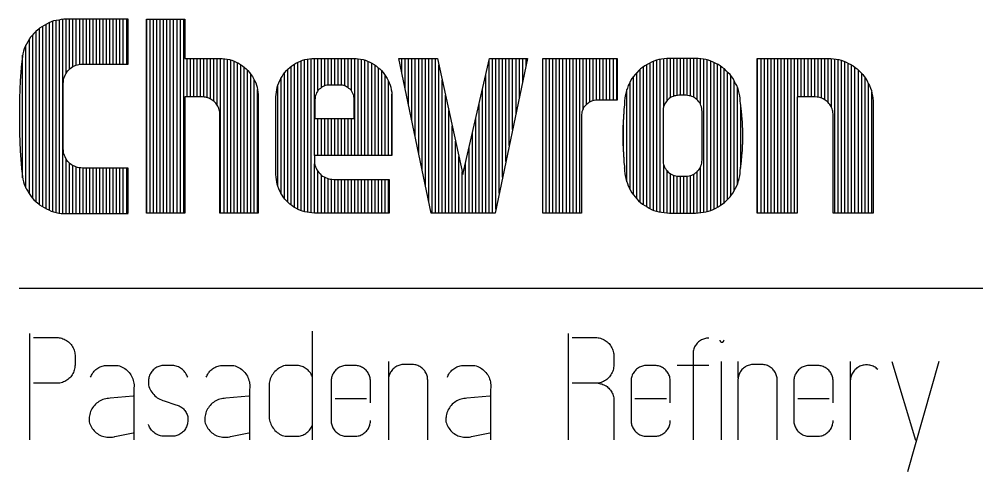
# Model space of a CAD drawing. Extents: x 0 to 17.2, y 0.1 to 11.3.
# Drawn here: x 10.99 to 11.882, y 0.817 to 1.235 of the extents above; entities that cross this region are included whole.
import ezdxf

# ---------------------------------------------------------------- set-up
doc = ezdxf.new("R2010")
doc.units = 0
for name, color, linetype in [('BORDER', 3, 'CONTINUOUS'), ('BORDERTEXT', 7, 'CONTINUOUS'), ('LOGO', 8, 'CONTINUOUS')]:
    doc.layers.add(name, color=color, linetype=linetype)

msp = doc.modelspace()

# ---------------------------------------------------------------- linework, layer by layer
at = {"layer": 'BORDER'}
msp.add_lwpolyline([(11.88199, 0.98609), (10.9896, 0.98609)], dxfattribs=at)
at = {"layer": 'BORDERTEXT', "color": 7}
for points in [[(11.09041, 1.05605), (11.09041, 1.09753), (11.04815, 1.09753), (11.04659, 1.09775), (11.04491, 1.09786), (11.04346, 1.09809), (11.04212, 1.09865), (11.04066, 1.09932), (11.03921, 1.09988), (11.03798, 1.10077), (11.03675, 1.10166), (11.03541, 1.10267), (11.03451, 1.10379), (11.03351, 1.10502), (11.03272, 1.10647), (11.03205, 1.10793), (11.03138, 1.10938), (11.03082, 1.11072), (11.0306, 1.11217), (11.03049, 1.11385), (11.03027, 1.11542), (11.03027, 1.17601), (11.03049, 1.17746), (11.0306, 1.17914), (11.03082, 1.18071), (11.03138, 1.18216), (11.03205, 1.18361), (11.03272, 1.18495), (11.03351, 1.1863), (11.03451, 1.18752), (11.03541, 1.18853), (11.03675, 1.18965), (11.03798, 1.19054), (11.03921, 1.19144), (11.04066, 1.19211), (11.04212, 1.19289), (11.04346, 1.19323), (11.04491, 1.19356), (11.04659, 1.19379), (11.04815, 1.19379), (11.09041, 1.19379), (11.09041, 1.23526), (11.03328, 1.23526), (11.03094, 1.23526), (11.02848, 1.23493), (11.02613, 1.23459), (11.02378, 1.23414), (11.02132, 1.2337), (11.0192, 1.2328), (11.01707, 1.23191), (11.01473, 1.23079), (11.0126, 1.22967), (11.01036, 1.22844), (11.00846, 1.22699), (11.00668, 1.22565), (11.00489, 1.22397), (11.0031, 1.22218), (11.00142, 1.22039), (11.00008, 1.2186), (10.99863, 1.2167), (10.9974, 1.21447), (10.99628, 1.21234), (10.99516, 1.21022), (10.99427, 1.20787), (10.9936, 1.20575), (10.99292, 1.20329), (10.99248, 1.20094), (10.99214, 1.19859), (10.99203, 1.19613), (10.99181, 1.19379)], [(11.19271, 1.19468), (11.1945, 1.19345), (11.19628, 1.19211), (11.19807, 1.19077), (11.19986, 1.18931), (11.20132, 1.18786), (11.20288, 1.18607), (11.20411, 1.18428), (11.20556, 1.18249), (11.20668, 1.18048), (11.20758, 1.17858), (11.20858, 1.17646), (11.20936, 1.17444), (11.20981, 1.17232), (11.21037, 1.16997), (11.21071, 1.16785), (11.21093, 1.16572), (11.21093, 1.16338), (11.21093, 1.05605), (11.17549, 1.05605), (11.17549, 1.14711), (11.17545, 1.14824), (11.17533, 1.14937), (11.17513, 1.15049), (11.17486, 1.15159), (11.17451, 1.15267), (11.17408, 1.15373), (11.17359, 1.15475), (11.17302, 1.15573), (11.17238, 1.15667), (11.17168, 1.15757), (11.17092, 1.15841), (11.17011, 1.1592), (11.16924, 1.15993), (11.16832, 1.1606), (11.16736, 1.1612), (11.16635, 1.16173), (11.16532, 1.16219), (11.16425, 1.16258), (11.16316, 1.16289), (11.16205, 1.16313), (11.16092, 1.16329), (11.15922, 1.16338), (11.14296, 1.16338), (11.14296, 1.05605), (11.10741, 1.05605), (11.10741, 1.23526), (11.14296, 1.23526), (11.14296, 1.19893), (11.17549, 1.19893), (11.17761, 1.19893), (11.17996, 1.19859), (11.18209, 1.19826), (11.18432, 1.19792), (11.18645, 1.19736), (11.18857, 1.19647), (11.19058, 1.19557), (11.19271, 1.19468)], [(11.33219, 1.05605), (11.26303, 1.05605), (11.26068, 1.05616), (11.25856, 1.05639), (11.25632, 1.05672), (11.2542, 1.05728), (11.25185, 1.05784), (11.24995, 1.05851), (11.24782, 1.05941), (11.24581, 1.06052), (11.2438, 1.06153), (11.24201, 1.06298), (11.24022, 1.06421), (11.23866, 1.06567), (11.23709, 1.06734), (11.23564, 1.06891), (11.23418, 1.07092), (11.23295, 1.07271), (11.23184, 1.0745), (11.23083, 1.0764), (11.22994, 1.07852), (11.22915, 1.08076), (11.22848, 1.08288), (11.22815, 1.08501), (11.2277, 1.08713), (11.22759, 1.08926), (11.22736, 1.0916), (11.22736, 1.16338), (11.22759, 1.16572), (11.2277, 1.16785), (11.22815, 1.16997), (11.22848, 1.17232), (11.22915, 1.17444), (11.22994, 1.17646), (11.23083, 1.17858), (11.23184, 1.18048), (11.23295, 1.18249), (11.23418, 1.18428), (11.23564, 1.18607), (11.23709, 1.18786), (11.23866, 1.18931), (11.24022, 1.19077), (11.24201, 1.19211), (11.2438, 1.19345), (11.24581, 1.19468), (11.24782, 1.19557), (11.24995, 1.19647), (11.25185, 1.19736), (11.2542, 1.19792), (11.25632, 1.19826), (11.25856, 1.19859), (11.26068, 1.19893), (11.26303, 1.19893), (11.29914, 1.19893), (11.30149, 1.19893), (11.30361, 1.19859), (11.30573, 1.19826), (11.30808, 1.19792), (11.31021, 1.19736), (11.31222, 1.19647), (11.31434, 1.19557), (11.31624, 1.19468), (11.31826, 1.19345), (11.32004, 1.19211), (11.32183, 1.19077), (11.32362, 1.18931), (11.32507, 1.18786), (11.32664, 1.18607), (11.32787, 1.18428), (11.32921, 1.18249), (11.33044, 1.18048), (11.33134, 1.17858), (11.33223, 1.17646), (11.33312, 1.17444), (11.33368, 1.17232), (11.33402, 1.16997), (11.33458, 1.16785), (11.33469, 1.16572), (11.33469, 1.16338), (11.33469, 1.10938), (11.26303, 1.10938), (11.26303, 1.10949), (11.26303, 1.10334), (11.26314, 1.10178), (11.26347, 1.10032), (11.26403, 1.09887), (11.26459, 1.09742), (11.26526, 1.09607), (11.26616, 1.09473), (11.26705, 1.0935), (11.26817, 1.09227), (11.26929, 1.09116), (11.27052, 1.09026), (11.27197, 1.08937), (11.27331, 1.08892), (11.27477, 1.08814), (11.27622, 1.08758), (11.27767, 1.08747), (11.27924, 1.08724), (11.28091, 1.08713), (11.33219, 1.08713), (11.33219, 1.05605)], [(11.43028, 1.05605), (11.37102, 1.05605), (11.34129, 1.19893), (11.37695, 1.19893), (11.40054, 1.0916), (11.42502, 1.19893), (11.46046, 1.19893), (11.43028, 1.05605)], [(11.47455, 1.05605), (11.47455, 1.19893), (11.54342, 1.19893), (11.54342, 1.16047), (11.52508, 1.16047), (11.52363, 1.16036), (11.52217, 1.16013), (11.52094, 1.15991), (11.51971, 1.15946), (11.51837, 1.1589), (11.51714, 1.15835), (11.51614, 1.15745), (11.51502, 1.15656), (11.51412, 1.15566), (11.51323, 1.15454), (11.51234, 1.15354), (11.51178, 1.15231), (11.51122, 1.15097), (11.51077, 1.14974), (11.51055, 1.14851), (11.51032, 1.14705), (11.51021, 1.1456), (11.51021, 1.05605), (11.47455, 1.05605)], [(11.55582, 1.17825), (11.55471, 1.17601), (11.5537, 1.17389), (11.55281, 1.17154), (11.55191, 1.16941), (11.55135, 1.16695), (11.55079, 1.16461), (11.55046, 1.16226), (11.55023, 1.1598), (11.55023, 1.15745), (11.55012, 1.15712), (11.55012, 1.15656), (11.55012, 1.156), (11.55012, 1.15544), (11.55012, 1.1551), (11.5499, 1.15454), (11.5499, 1.1541), (11.5499, 1.15354), (11.5499, 1.1532), (11.54968, 1.15242), (11.54968, 1.15208), (11.54968, 1.15153), (11.54968, 1.15097), (11.54968, 1.15052), (11.54956, 1.15007), (11.54956, 1.14963), (11.54956, 1.14907), (11.54956, 1.14851), (11.54956, 1.14795), (11.54956, 1.14761), (11.54934, 1.14705), (11.54934, 1.1465), (11.54934, 1.14605), (11.54923, 1.14549), (11.54923, 1.14515), (11.54923, 1.14459), (11.54923, 1.14404), (11.54923, 1.14348), (11.54923, 1.14292), (11.54923, 1.14258), (11.549, 1.14202), (11.549, 1.14158), (11.549, 1.14102), (11.549, 1.14068), (11.549, 1.1399), (11.549, 1.13956), (11.549, 1.13901), (11.549, 1.13845), (11.549, 1.138), (11.549, 1.13755), (11.54878, 1.1371), (11.54878, 1.13655), (11.54878, 1.13599), (11.54878, 1.13565), (11.54878, 1.13509), (11.54878, 1.13453), (11.54878, 1.13397), (11.54878, 1.13353), (11.54878, 1.13308), (11.54878, 1.13263), (11.54878, 1.13207), (11.54878, 1.13151), (11.54878, 1.13096), (11.54878, 1.1304), (11.54878, 1.13006), (11.54878, 1.1295), (11.54878, 1.12906), (11.54878, 1.1285), (11.54878, 1.12816), (11.54878, 1.12738), (11.54878, 1.12704), (11.54878, 1.12648), (11.54878, 1.12615), (11.54878, 1.12548), (11.54878, 1.12503), (11.54878, 1.12458), (11.54878, 1.12402), (11.54878, 1.12346), (11.54878, 1.12313), (11.54878, 1.12257), (11.54878, 1.12201), (11.54878, 1.12145), (11.54878, 1.12101), (11.54878, 1.12056), (11.54878, 1.12011), (11.54878, 1.11955), (11.54878, 1.11899), (11.54878, 1.11843), (11.549, 1.11788), (11.549, 1.11754), (11.549, 1.11698), (11.549, 1.11653), (11.549, 1.11597), (11.549, 1.11564), (11.549, 1.11486), (11.549, 1.11452), (11.549, 1.11396), (11.549, 1.11363), (11.549, 1.11296), (11.54923, 1.11251), (11.54923, 1.11206), (11.54923, 1.1115), (11.54923, 1.11094), (11.54923, 1.11061), (11.54923, 1.11005), (11.54923, 1.10949), (11.54934, 1.10893), (11.54934, 1.10848), (11.54934, 1.10804), (11.54956, 1.10759), (11.54956, 1.10703), (11.54956, 1.10647), (11.54956, 1.10614), (11.54956, 1.10535), (11.54956, 1.10502), (11.54968, 1.10446), (11.54968, 1.10412), (11.54968, 1.10345), (11.54968, 1.10312), (11.54968, 1.10256), (11.5499, 1.102), (11.5499, 1.10144), (11.5499, 1.10111), (11.5499, 1.10055), (11.55012, 1.09999), (11.55012, 1.09954), (11.55012, 1.09898), (11.55012, 1.09865), (11.55012, 1.09809), (11.55023, 1.09753), (11.55023, 1.09775), (11.55023, 1.09518), (11.55046, 1.09272), (11.55079, 1.09037), (11.55135, 1.08803), (11.55191, 1.08568), (11.55281, 1.08344), (11.5537, 1.08121), (11.55471, 1.07897), (11.55582, 1.07673), (11.55705, 1.07483), (11.55851, 1.07282), (11.55996, 1.07092), (11.56153, 1.06913), (11.56309, 1.06734), (11.56488, 1.06567), (11.56689, 1.06421), (11.5689, 1.06298), (11.57103, 1.06175), (11.57315, 1.06052), (11.57528, 1.05941), (11.5774, 1.05851), (11.57975, 1.05784), (11.5821, 1.05728), (11.58456, 1.05672), (11.5869, 1.05639), (11.58948, 1.05616), (11.59171, 1.05605), (11.60423, 1.05605), (11.61608, 1.05605), (11.61843, 1.05616), (11.62089, 1.05639), (11.62324, 1.05672), (11.62559, 1.05728), (11.62793, 1.05784), (11.63017, 1.05851), (11.63241, 1.05941), (11.63464, 1.06052), (11.63688, 1.06175), (11.63878, 1.06298), (11.64079, 1.06421), (11.64269, 1.06567), (11.64448, 1.06734), (11.64627, 1.06913), (11.64795, 1.07092), (11.6494, 1.07282), (11.65074, 1.07483), (11.65186, 1.07673), (11.65309, 1.07897), (11.65421, 1.08121), (11.6551, 1.08344), (11.65577, 1.08568), (11.65633, 1.08803), (11.65689, 1.09037), (11.65722, 1.09272), (11.65745, 1.09518), (11.65756, 1.09775), (11.65756, 1.09753), (11.65756, 1.0982), (11.65778, 1.09898), (11.6579, 1.09988), (11.6579, 1.10043), (11.65812, 1.10133), (11.65812, 1.102), (11.65834, 1.10267), (11.65845, 1.10345), (11.65845, 1.10435), (11.65868, 1.10502), (11.65868, 1.1058), (11.65868, 1.10647), (11.65879, 1.10714), (11.65879, 1.10793), (11.65901, 1.10882), (11.65901, 1.10949), (11.65901, 1.11027), (11.65924, 1.11094), (11.65924, 1.11161), (11.65924, 1.11251), (11.65935, 1.11329), (11.65935, 1.11396), (11.65935, 1.11475), (11.65935, 1.11564), (11.65957, 1.11609), (11.65957, 1.11698), (11.65957, 1.11776), (11.65957, 1.11843), (11.65957, 1.11922), (11.65968, 1.12011), (11.65968, 1.12078), (11.65968, 1.12145), (11.65968, 1.12224), (11.65968, 1.12313), (11.65968, 1.1238), (11.65968, 1.12458), (11.65968, 1.12525), (11.65968, 1.12615), (11.65968, 1.12682), (11.65968, 1.12738), (11.65968, 1.12827), (11.65968, 1.12906), (11.65968, 1.12973), (11.65968, 1.1304), (11.65968, 1.13129), (11.65968, 1.13207), (11.65968, 1.13274), (11.65968, 1.13353), (11.65968, 1.13442), (11.65957, 1.13509), (11.65957, 1.13576), (11.65957, 1.13655), (11.65957, 1.13744), (11.65957, 1.13811), (11.65957, 1.13889), (11.65935, 1.13956), (11.65935, 1.14023), (11.65935, 1.14102), (11.65924, 1.14169), (11.65924, 1.14258), (11.65924, 1.14337), (11.65924, 1.14404), (11.65901, 1.14471), (11.65901, 1.1456), (11.65901, 1.14638), (11.65879, 1.14705), (11.65879, 1.14784), (11.65868, 1.14851), (11.65868, 1.14918), (11.65845, 1.15007), (11.65845, 1.15086), (11.65834, 1.15153), (11.65834, 1.15231), (11.65812, 1.1532), (11.6579, 1.15387), (11.6579, 1.15454), (11.65778, 1.15533), (11.65778, 1.156), (11.65756, 1.15678), (11.65756, 1.15745), (11.65745, 1.1598), (11.65722, 1.16226), (11.65689, 1.16461), (11.65633, 1.16695), (11.65577, 1.16941), (11.6551, 1.17154), (11.65421, 1.17389), (11.65309, 1.17601), (11.65186, 1.17825), (11.65074, 1.18037), (11.6494, 1.18227), (11.64795, 1.18406), (11.64627, 1.18585), (11.64448, 1.18764), (11.64269, 1.18931), (11.64079, 1.19077), (11.63878, 1.19211), (11.63688, 1.19345), (11.63464, 1.19446), (11.63241, 1.19557), (11.63017, 1.19647), (11.62793, 1.19736), (11.62559, 1.19792), (11.62324, 1.19826), (11.62089, 1.19859), (11.61843, 1.19893), (11.61608, 1.19893), (11.60423, 1.19893), (11.59171, 1.19893), (11.58948, 1.19893), (11.5869, 1.19859), (11.58456, 1.19826), (11.5821, 1.19792), (11.57975, 1.19736), (11.5774, 1.19647), (11.57528, 1.19557), (11.57315, 1.19446), (11.57103, 1.19345), (11.5689, 1.19211), (11.56689, 1.19077), (11.56488, 1.18931), (11.56309, 1.18764), (11.56153, 1.18585), (11.55996, 1.18406), (11.55851, 1.18227), (11.55705, 1.18037), (11.55582, 1.17825)], [(11.75538, 1.19557), (11.75762, 1.19446), (11.75974, 1.19345), (11.76187, 1.19211), (11.76388, 1.19077), (11.76567, 1.18931), (11.76757, 1.18764), (11.76925, 1.18585), (11.77081, 1.18406), (11.77226, 1.18227), (11.77372, 1.18037), (11.77495, 1.17825), (11.77595, 1.17601), (11.77707, 1.17389), (11.77797, 1.17154), (11.77886, 1.16941), (11.77942, 1.16695), (11.77975, 1.16461), (11.78031, 1.16226), (11.78043, 1.1598), (11.78043, 1.15745), (11.78043, 1.05605), (11.74342, 1.05605), (11.74342, 1.14677), (11.74338, 1.14793), (11.74326, 1.14909), (11.74306, 1.15023), (11.74278, 1.15135), (11.74242, 1.15245), (11.74198, 1.15353), (11.74148, 1.15457), (11.7409, 1.15557), (11.74025, 1.15653), (11.73954, 1.15745), (11.73876, 1.15831), (11.73793, 1.15911), (11.73704, 1.15986), (11.7361, 1.16054), (11.73512, 1.16115), (11.7341, 1.1617), (11.73304, 1.16217), (11.73195, 1.16256), (11.73083, 1.16288), (11.7297, 1.16312), (11.72855, 1.16329), (11.72682, 1.16338), (11.71022, 1.16338), (11.71022, 1.05605), (11.6731, 1.05605), (11.6731, 1.19893), (11.73895, 1.19893), (11.7413, 1.19893), (11.74376, 1.19859), (11.7461, 1.19826), (11.74867, 1.19792), (11.75091, 1.19736), (11.75326, 1.19647), (11.75538, 1.19557)], [(10.99181, 1.19446), (10.99058, 1.17836), (10.98979, 1.16215), (10.98968, 1.14605), (10.98979, 1.12995), (10.99058, 1.11363), (10.99181, 1.09753), (10.99181, 1.09697), (10.99203, 1.09462), (10.99214, 1.09216), (10.99248, 1.08981), (10.99292, 1.08735), (10.9936, 1.08501), (10.99427, 1.08266), (10.99516, 1.08053), (10.99628, 1.07819), (10.9974, 1.07629), (10.99863, 1.07405), (11.00008, 1.07215), (11.00142, 1.07014), (11.0031, 1.06835), (11.00489, 1.06678), (11.00668, 1.06511), (11.00846, 1.06376), (11.01036, 1.06231), (11.0126, 1.06108), (11.01473, 1.05996), (11.01707, 1.05885), (11.0192, 1.05784), (11.02132, 1.05706), (11.02378, 1.05661), (11.02613, 1.05605), (11.02848, 1.05572), (11.03094, 1.05549), (11.03328, 1.05549), (11.09041, 1.05549)], [(11.29993, 1.14337), (11.29986, 1.16089), (11.29986, 1.16217), (11.29961, 1.16358), (11.29948, 1.16486), (11.29884, 1.16601), (11.2982, 1.16729), (11.29756, 1.16857), (11.29705, 1.1696), (11.29602, 1.17062), (11.295, 1.17139), (11.29398, 1.17216), (11.2927, 1.1728), (11.29167, 1.17344), (11.29027, 1.17408), (11.28898, 1.1742), (11.28783, 1.17446), (11.2863, 1.17446), (11.27708, 1.17446), (11.27567, 1.17446), (11.27452, 1.1742), (11.27299, 1.17408), (11.27184, 1.17344), (11.27056, 1.1728), (11.26953, 1.17216), (11.26851, 1.17139), (11.26748, 1.17062), (11.26646, 1.1696), (11.26569, 1.16857), (11.26505, 1.16729), (11.26467, 1.16601), (11.26403, 1.16486), (11.26364, 1.16358), (11.26364, 1.16217), (11.26339, 1.16089), (11.26345, 1.14337), (11.29993, 1.14337)], [(11.58679, 1.15544), (11.58635, 1.15421), (11.58601, 1.15276), (11.5859, 1.15153), (11.5859, 1.15007), (11.5859, 1.10491), (11.5859, 1.10357), (11.58601, 1.10222), (11.58635, 1.10088), (11.58679, 1.09965), (11.58724, 1.0982), (11.58802, 1.09719), (11.58869, 1.09596), (11.58959, 1.09507), (11.59071, 1.09395), (11.5916, 1.09328), (11.59283, 1.09239), (11.59395, 1.0916), (11.59529, 1.09104), (11.59641, 1.09071), (11.59786, 1.09037), (11.59931, 1.09015), (11.60054, 1.09015), (11.60423, 1.09015), (11.60714, 1.09015), (11.60859, 1.09015), (11.61005, 1.09037), (11.61128, 1.09071), (11.61251, 1.09104), (11.61374, 1.0916), (11.61497, 1.09239), (11.61608, 1.09328), (11.6172, 1.09395), (11.6181, 1.09507), (11.61899, 1.09596), (11.61988, 1.09719), (11.62056, 1.0982), (11.62089, 1.09965), (11.62145, 1.10088), (11.62167, 1.10222), (11.62179, 1.10357), (11.62201, 1.10491), (11.62201, 1.15007), (11.62179, 1.15153), (11.62167, 1.15276), (11.62145, 1.15421), (11.62089, 1.15544), (11.62056, 1.15678), (11.61988, 1.15801), (11.61899, 1.15902), (11.6181, 1.16013), (11.6172, 1.16103), (11.61608, 1.16192), (11.61497, 1.16282), (11.61374, 1.16338), (11.61251, 1.16394), (11.61128, 1.16438), (11.61005, 1.16461), (11.60859, 1.16483), (11.60714, 1.16494), (11.60054, 1.16494), (11.59931, 1.16483), (11.59786, 1.16461), (11.59641, 1.16438), (11.59529, 1.16394), (11.59395, 1.16338), (11.59283, 1.16282), (11.5916, 1.16192), (11.59071, 1.16103), (11.58959, 1.16013), (11.58869, 1.15902), (11.58802, 1.15801), (11.58724, 1.15678), (11.58679, 1.15544)], [(11.26104, 0.94673), (11.26104, 0.84619)], [(10.99892, 0.94467), (10.99892, 0.84619)], [(11.00277, 0.94082), (11.02431, 0.94082), (11.02549, 0.94078), (11.02667, 0.94066), (11.02783, 0.94045), (11.02898, 0.94017), (11.0301, 0.9398), (11.0312, 0.93936), (11.03226, 0.93884), (11.03328, 0.93825), (11.03426, 0.93759), (11.03519, 0.93686), (11.03607, 0.93607), (11.03689, 0.93522), (11.03765, 0.93432), (11.03835, 0.93336), (11.03897, 0.93236), (11.03953, 0.93132), (11.04001, 0.93024), (11.04041, 0.92913), (11.04074, 0.92799), (11.04098, 0.92684), (11.04115, 0.92567), (11.04123, 0.92449), (11.04124, 0.9239), (11.04124, 0.91543), (11.0412, 0.91425), (11.04108, 0.91308), (11.04087, 0.91191), (11.04058, 0.91077), (11.04022, 0.90964), (11.03978, 0.90855), (11.03926, 0.90749), (11.03867, 0.90646), (11.03801, 0.90548), (11.03728, 0.90455), (11.03649, 0.90367), (11.03564, 0.90285), (11.03473, 0.90209), (11.03378, 0.9014), (11.03278, 0.90077), (11.03173, 0.90022), (11.03065, 0.89974), (11.02954, 0.89933), (11.02841, 0.89901), (11.02725, 0.89876), (11.02608, 0.8986), (11.0249, 0.89852), (11.02431, 0.89851), (11.00277, 0.89851)], [(11.49793, 0.94467), (11.49793, 0.84619)], [(11.50178, 0.94082), (11.52332, 0.94082), (11.5245, 0.94078), (11.52568, 0.94066), (11.52684, 0.94045), (11.52799, 0.94017), (11.52911, 0.9398), (11.5302, 0.93936), (11.53127, 0.93884), (11.53229, 0.93825), (11.53327, 0.93759), (11.5342, 0.93686), (11.53508, 0.93607), (11.5359, 0.93522), (11.53666, 0.93432), (11.53735, 0.93336), (11.53798, 0.93236), (11.53853, 0.93132), (11.53901, 0.93024), (11.53942, 0.92913), (11.53974, 0.92799), (11.53999, 0.92684), (11.54015, 0.92567), (11.54024, 0.92449), (11.54025, 0.9239), (11.54025, 0.91543), (11.54021, 0.91425), (11.54008, 0.91308), (11.53988, 0.91191), (11.53959, 0.91077), (11.53923, 0.90964), (11.53878, 0.90855), (11.53827, 0.90749), (11.53767, 0.90646), (11.53701, 0.90548), (11.53629, 0.90455), (11.5355, 0.90367), (11.53465, 0.90285), (11.53374, 0.90209), (11.53279, 0.9014), (11.53178, 0.90077), (11.53074, 0.90022), (11.52966, 0.89974), (11.52855, 0.89933), (11.52741, 0.89901), (11.52626, 0.89876), (11.52509, 0.8986), (11.52391, 0.89852), (11.52332, 0.89851), (11.50178, 0.89851)], [(11.62822, 0.94035), (11.62822, 0.94035), (11.62721, 0.94031), (11.6262, 0.94021), (11.6252, 0.94003), (11.62421, 0.93979), (11.62324, 0.93947), (11.6223, 0.93909), (11.62139, 0.93865), (11.62051, 0.93814), (11.61967, 0.93757), (11.61886, 0.93694), (11.61811, 0.93626), (11.6174, 0.93553), (11.61675, 0.93476), (11.61615, 0.93393), (11.61561, 0.93307), (11.61514, 0.93217), (11.61472, 0.93125), (11.61438, 0.93029), (11.6141, 0.92931), (11.61389, 0.92832), (11.61374, 0.92731), (11.61367, 0.9263), (11.61366, 0.92579), (11.61366, 0.84619)], [(11.6385, 0.93852), (11.63851, 0.93838), (11.63852, 0.93825), (11.63854, 0.93812), (11.63858, 0.93798), (11.63862, 0.93786), (11.63867, 0.93773), (11.63873, 0.93761), (11.63879, 0.9375), (11.63887, 0.93738), (11.63895, 0.93728), (11.63904, 0.93718), (11.63914, 0.93709), (11.63924, 0.937), (11.63935, 0.93692), (11.63946, 0.93685), (11.63958, 0.93679), (11.6397, 0.93673), (11.63983, 0.93669), (11.63996, 0.93665), (11.64009, 0.93662), (11.64022, 0.9366), (11.64036, 0.93659), (11.64049, 0.93659), (11.64063, 0.9366), (11.64076, 0.93662), (11.64089, 0.93665), (11.64102, 0.93669), (11.64115, 0.93673), (11.64127, 0.93679), (11.64139, 0.93685), (11.6415, 0.93692), (11.64161, 0.937), (11.64171, 0.93709), (11.64181, 0.93718), (11.6419, 0.93728), (11.64198, 0.93738), (11.64206, 0.9375), (11.64212, 0.93761), (11.64218, 0.93773), (11.64223, 0.93786), (11.64227, 0.93798), (11.64231, 0.93812), (11.64233, 0.93825), (11.64235, 0.93852)], [(11.05568, 0.90408), (11.05568, 0.90408), (11.05606, 0.90513), (11.05652, 0.90614), (11.05705, 0.90712), (11.05764, 0.90806), (11.0583, 0.90895), (11.05902, 0.9098), (11.05979, 0.9106), (11.06062, 0.91134), (11.0615, 0.91202), (11.06243, 0.91263), (11.06339, 0.91318), (11.06439, 0.91367), (11.06542, 0.91408), (11.06648, 0.91442), (11.06756, 0.91468), (11.06866, 0.91487), (11.06976, 0.91498), (11.07024, 0.915), (11.08115, 0.915), (11.08247, 0.91461), (11.08375, 0.91414), (11.085, 0.91357), (11.08621, 0.91292), (11.08737, 0.91218), (11.08847, 0.91137), (11.08951, 0.91048), (11.09049, 0.90952), (11.0914, 0.9085), (11.09224, 0.90741), (11.093, 0.90627), (11.09368, 0.90508), (11.09427, 0.90384), (11.09477, 0.90256), (11.09519, 0.90126), (11.09551, 0.89993), (11.09574, 0.89857), (11.09587, 0.89721), (11.09591, 0.89584), (11.09586, 0.89447), (11.09571, 0.89317), (11.09571, 0.84619)], [(11.14565, 0.90408), (11.14565, 0.90408), (11.14526, 0.90513), (11.14481, 0.90614), (11.14428, 0.90712), (11.14369, 0.90806), (11.14303, 0.90895), (11.14231, 0.9098), (11.14154, 0.9106), (11.14071, 0.91134), (11.13983, 0.91202), (11.1389, 0.91263), (11.13794, 0.91318), (11.13694, 0.91367), (11.1359, 0.91408), (11.13485, 0.91442), (11.13377, 0.91468), (11.13267, 0.91487), (11.13156, 0.91498), (11.13109, 0.915), (11.12381, 0.915), (11.1228, 0.91497), (11.12179, 0.91486), (11.12079, 0.91468), (11.1198, 0.91444), (11.11884, 0.91412), (11.11789, 0.91374), (11.11698, 0.9133), (11.1161, 0.91279), (11.11526, 0.91222), (11.11446, 0.9116), (11.1137, 0.91092), (11.113, 0.91019), (11.11234, 0.90941), (11.11175, 0.90858), (11.11121, 0.90772), (11.11073, 0.90683), (11.11032, 0.9059), (11.10997, 0.90494), (11.10969, 0.90397), (11.10948, 0.90297), (11.10934, 0.90197), (11.10927, 0.90095), (11.10926, 0.90044), (11.10926, 0.89681), (11.10969, 0.89542), (11.11021, 0.89407), (11.11083, 0.89276), (11.11154, 0.8915), (11.11233, 0.89029), (11.11321, 0.88914), (11.11416, 0.88805), (11.11519, 0.88703), (11.11629, 0.88608), (11.11745, 0.88522), (11.11867, 0.88443), (11.11994, 0.88374), (11.12125, 0.88313), (11.12261, 0.88262), (11.12381, 0.88225), (11.13473, 0.87861), (11.13571, 0.87835), (11.13667, 0.87802), (11.1376, 0.87763), (11.13851, 0.87717), (11.13937, 0.87665), (11.14021, 0.87607), (11.14099, 0.87544), (11.14174, 0.87475), (11.14243, 0.87401), (11.14307, 0.87323), (11.14365, 0.8724), (11.14418, 0.87153), (11.14464, 0.87063), (11.14504, 0.8697), (11.14537, 0.86874), (11.14563, 0.86777), (11.14565, 0.86769), (11.14565, 0.86405), (11.14561, 0.86304), (11.14551, 0.86203), (11.14533, 0.86102), (11.14509, 0.86004), (11.14477, 0.85907), (11.14439, 0.85813), (11.14395, 0.85722), (11.14344, 0.85634), (11.14287, 0.85549), (11.14224, 0.85469), (11.14156, 0.85394), (11.14083, 0.85323), (11.14006, 0.85258), (11.13923, 0.85198), (11.13837, 0.85144), (11.13747, 0.85097), (11.13655, 0.85055), (11.13559, 0.85021), (11.13461, 0.84993), (11.13362, 0.84971), (11.13261, 0.84957), (11.1316, 0.8495), (11.13109, 0.84949), (11.12381, 0.84949), (11.12271, 0.84957), (11.1216, 0.84973), (11.12052, 0.84996), (11.11945, 0.85026), (11.11841, 0.85065), (11.11739, 0.8511), (11.11641, 0.85162), (11.11547, 0.85221), (11.11457, 0.85286), (11.11372, 0.85358), (11.11292, 0.85435), (11.11217, 0.85518), (11.11149, 0.85605), (11.11087, 0.85697), (11.11031, 0.85794), (11.10983, 0.85893), (11.10941, 0.85997), (11.10926, 0.86041), (11.10926, 0.86041)], [(11.16286, 0.90408), (11.16286, 0.90408), (11.16325, 0.90513), (11.16371, 0.90614), (11.16423, 0.90712), (11.16483, 0.90806), (11.16548, 0.90895), (11.1662, 0.9098), (11.16698, 0.9106), (11.16781, 0.91134), (11.16869, 0.91202), (11.16961, 0.91263), (11.17058, 0.91318), (11.17158, 0.91367), (11.17261, 0.91408), (11.17367, 0.91442), (11.17475, 0.91468), (11.17584, 0.91487), (11.17695, 0.91498), (11.17742, 0.915), (11.18834, 0.915), (11.18965, 0.91461), (11.19094, 0.91414), (11.19219, 0.91357), (11.19339, 0.91292), (11.19455, 0.91218), (11.19566, 0.91137), (11.1967, 0.91048), (11.19768, 0.90952), (11.19859, 0.9085), (11.19943, 0.90741), (11.20018, 0.90627), (11.20086, 0.90508), (11.20145, 0.90384), (11.20196, 0.90256), (11.20237, 0.90126), (11.2027, 0.89993), (11.20293, 0.89857), (11.20306, 0.89721), (11.2031, 0.89584), (11.20304, 0.89447), (11.2029, 0.89317), (11.2029, 0.84619)], [(11.26124, 0.90408), (11.26124, 0.90408), (11.26085, 0.90513), (11.2604, 0.90614), (11.25987, 0.90712), (11.25928, 0.90806), (11.25862, 0.90895), (11.2579, 0.9098), (11.25712, 0.9106), (11.25629, 0.91134), (11.25542, 0.91202), (11.25449, 0.91263), (11.25353, 0.91318), (11.25252, 0.91367), (11.25149, 0.91408), (11.25043, 0.91442), (11.24935, 0.91468), (11.24826, 0.91487), (11.24715, 0.91498), (11.24668, 0.915), (11.23576, 0.915), (11.23445, 0.91461), (11.23316, 0.91414), (11.23191, 0.91357), (11.23071, 0.91292), (11.22955, 0.91218), (11.22845, 0.91137), (11.2274, 0.91048), (11.22642, 0.90952), (11.22551, 0.9085), (11.22468, 0.90741), (11.22392, 0.90627), (11.22324, 0.90508), (11.22265, 0.90384), (11.22214, 0.90256), (11.22173, 0.90126), (11.2214, 0.89993), (11.22118, 0.89857), (11.22104, 0.89721), (11.221, 0.89584), (11.22106, 0.89447), (11.22121, 0.89317), (11.22121, 0.87133), (11.22106, 0.86997), (11.221, 0.8686), (11.22105, 0.86723), (11.22118, 0.86586), (11.22142, 0.86451), (11.22174, 0.86318), (11.22216, 0.86187), (11.22267, 0.8606), (11.22327, 0.85937), (11.22395, 0.85818), (11.22471, 0.85704), (11.22555, 0.85595), (11.22646, 0.85493), (11.22745, 0.85397), (11.22849, 0.85309), (11.2296, 0.85228), (11.23076, 0.85155), (11.23197, 0.8509), (11.23322, 0.85034), (11.23451, 0.84986), (11.23576, 0.84949), (11.24668, 0.84949), (11.24779, 0.84957), (11.24889, 0.84973), (11.24998, 0.84996), (11.25104, 0.85026), (11.25209, 0.85065), (11.2531, 0.8511), (11.25409, 0.85162), (11.25503, 0.85221), (11.25593, 0.85286), (11.25678, 0.85358), (11.25758, 0.85435), (11.25832, 0.85518), (11.259, 0.85605), (11.25963, 0.85697), (11.26018, 0.85794), (11.26067, 0.85893), (11.26108, 0.85997), (11.26124, 0.86041), (11.26124, 0.86041)], [(11.31487, 0.88043), (11.31487, 0.90044), (11.31483, 0.90146), (11.31473, 0.90247), (11.31455, 0.90347), (11.31431, 0.90446), (11.31399, 0.90542), (11.31361, 0.90637), (11.31317, 0.90728), (11.31266, 0.90816), (11.31209, 0.909), (11.31146, 0.9098), (11.31078, 0.91056), (11.31005, 0.91126), (11.30927, 0.91192), (11.30845, 0.91251), (11.30759, 0.91305), (11.30669, 0.91353), (11.30576, 0.91394), (11.30481, 0.91429), (11.30383, 0.91457), (11.30284, 0.91478), (11.30183, 0.91492), (11.30082, 0.91499), (11.30031, 0.915), (11.29303, 0.915), (11.29202, 0.91497), (11.29101, 0.91486), (11.29001, 0.91468), (11.28902, 0.91444), (11.28805, 0.91412), (11.28711, 0.91374), (11.2862, 0.9133), (11.28532, 0.91279), (11.28448, 0.91222), (11.28368, 0.9116), (11.28292, 0.91092), (11.28221, 0.91019), (11.28156, 0.90941), (11.28096, 0.90858), (11.28043, 0.90772), (11.27995, 0.90683), (11.27954, 0.9059), (11.27919, 0.90494), (11.27891, 0.90397), (11.2787, 0.90297), (11.27856, 0.90197), (11.27848, 0.90095), (11.27848, 0.90044), (11.27848, 0.86405), (11.27851, 0.86304), (11.27862, 0.86203), (11.27879, 0.86102), (11.27904, 0.86004), (11.27935, 0.85907), (11.27973, 0.85813), (11.28018, 0.85722), (11.28069, 0.85634), (11.28126, 0.85549), (11.28188, 0.85469), (11.28256, 0.85394), (11.28329, 0.85323), (11.28407, 0.85258), (11.28489, 0.85198), (11.28575, 0.85144), (11.28665, 0.85097), (11.28758, 0.85055), (11.28853, 0.85021), (11.28951, 0.84993), (11.29051, 0.84971), (11.29151, 0.84957), (11.29252, 0.8495), (11.29303, 0.84949), (11.30031, 0.84949), (11.30133, 0.84953), (11.30234, 0.84964), (11.30334, 0.84981), (11.30432, 0.85006), (11.30529, 0.85037), (11.30623, 0.85075), (11.30715, 0.8512), (11.30803, 0.85171), (11.30887, 0.85227), (11.30967, 0.8529), (11.31042, 0.85358), (11.31113, 0.85431), (11.31178, 0.85509), (11.31238, 0.85591), (11.31292, 0.85677), (11.3134, 0.85767), (11.31381, 0.8586), (11.31416, 0.85955), (11.31444, 0.86053), (11.31465, 0.86152), (11.31479, 0.86253), (11.31486, 0.86354), (11.31487, 0.86405), (11.31487, 0.86405)], [(11.3315, 0.91864), (11.3315, 0.90373)], [(11.3679, 0.84619), (11.3679, 0.90141), (11.36786, 0.90243), (11.36775, 0.90344), (11.36758, 0.90444), (11.36733, 0.90543), (11.36702, 0.90639), (11.36664, 0.90733), (11.36619, 0.90825), (11.36568, 0.90913), (11.36512, 0.90997), (11.36449, 0.91077), (11.36381, 0.91153), (11.36308, 0.91223), (11.3623, 0.91289), (11.36148, 0.91348), (11.36062, 0.91402), (11.35972, 0.9145), (11.35879, 0.91491), (11.35784, 0.91526), (11.35686, 0.91554), (11.35587, 0.91575), (11.35486, 0.91589), (11.35385, 0.91596), (11.35334, 0.91597), (11.34606, 0.91597), (11.34504, 0.91594), (11.34403, 0.91583), (11.34303, 0.91565), (11.34205, 0.91541), (11.34108, 0.91509), (11.34014, 0.91471), (11.33923, 0.91427), (11.33835, 0.91376), (11.3375, 0.91319), (11.3367, 0.91257), (11.33595, 0.91189), (11.33524, 0.91115), (11.33459, 0.91038), (11.33399, 0.90955), (11.33345, 0.90869), (11.33298, 0.9078), (11.33256, 0.90687), (11.33221, 0.90591), (11.33193, 0.90494), (11.33172, 0.90394), (11.33158, 0.90294), (11.33151, 0.90192), (11.3315, 0.90141), (11.3315, 0.84619)], [(11.38615, 0.90408), (11.38615, 0.90408), (11.38654, 0.90513), (11.38699, 0.90614), (11.38752, 0.90712), (11.38811, 0.90806), (11.38877, 0.90895), (11.38949, 0.9098), (11.39026, 0.9106), (11.39109, 0.91134), (11.39197, 0.91202), (11.3929, 0.91263), (11.39386, 0.91318), (11.39486, 0.91367), (11.3959, 0.91408), (11.39695, 0.91442), (11.39803, 0.91468), (11.39913, 0.91487), (11.40024, 0.91498), (11.40071, 0.915), (11.41163, 0.915), (11.41294, 0.91461), (11.41423, 0.91414), (11.41547, 0.91357), (11.41668, 0.91292), (11.41784, 0.91218), (11.41894, 0.91137), (11.41999, 0.91048), (11.42097, 0.90952), (11.42188, 0.9085), (11.42271, 0.90741), (11.42347, 0.90627), (11.42415, 0.90508), (11.42474, 0.90384), (11.42525, 0.90256), (11.42566, 0.90126), (11.42598, 0.89993), (11.42621, 0.89857), (11.42635, 0.89721), (11.42638, 0.89584), (11.42633, 0.89447), (11.42618, 0.89317), (11.42618, 0.84619)], [(11.59261, 0.88043), (11.59261, 0.90044), (11.59257, 0.90146), (11.59247, 0.90247), (11.59229, 0.90347), (11.59205, 0.90446), (11.59173, 0.90542), (11.59135, 0.90637), (11.59091, 0.90728), (11.5904, 0.90816), (11.58983, 0.909), (11.5892, 0.9098), (11.58852, 0.91056), (11.58779, 0.91126), (11.58701, 0.91192), (11.58619, 0.91251), (11.58533, 0.91305), (11.58443, 0.91353), (11.58351, 0.91394), (11.58255, 0.91429), (11.58157, 0.91457), (11.58058, 0.91478), (11.57957, 0.91492), (11.57856, 0.91499), (11.57805, 0.915), (11.57077, 0.915), (11.56976, 0.91497), (11.56875, 0.91486), (11.56775, 0.91468), (11.56676, 0.91444), (11.56579, 0.91412), (11.56485, 0.91374), (11.56394, 0.9133), (11.56306, 0.91279), (11.56222, 0.91222), (11.56142, 0.9116), (11.56066, 0.91092), (11.55996, 0.91019), (11.5593, 0.90941), (11.5587, 0.90858), (11.55817, 0.90772), (11.55769, 0.90683), (11.55728, 0.9059), (11.55693, 0.90494), (11.55665, 0.90397), (11.55644, 0.90297), (11.5563, 0.90197), (11.55622, 0.90095), (11.55622, 0.90044), (11.55622, 0.86405), (11.55625, 0.86304), (11.55636, 0.86203), (11.55653, 0.86102), (11.55678, 0.86004), (11.55709, 0.85907), (11.55747, 0.85813), (11.55792, 0.85722), (11.55843, 0.85634), (11.559, 0.85549), (11.55962, 0.85469), (11.5603, 0.85394), (11.56103, 0.85323), (11.56181, 0.85258), (11.56263, 0.85198), (11.56349, 0.85144), (11.56439, 0.85097), (11.56532, 0.85055), (11.56627, 0.85021), (11.56725, 0.84993), (11.56825, 0.84971), (11.56925, 0.84957), (11.57027, 0.8495), (11.57077, 0.84949), (11.57805, 0.84949), (11.57907, 0.84953), (11.58008, 0.84964), (11.58108, 0.84981), (11.58206, 0.85006), (11.58303, 0.85037), (11.58397, 0.85075), (11.58489, 0.8512), (11.58577, 0.85171), (11.58661, 0.85227), (11.58741, 0.8529), (11.58816, 0.85358), (11.58887, 0.85431), (11.58952, 0.85509), (11.59012, 0.85591), (11.59066, 0.85677), (11.59114, 0.85767), (11.59155, 0.8586), (11.5919, 0.85955), (11.59218, 0.86053), (11.59239, 0.86152), (11.59253, 0.86253), (11.5926, 0.86354), (11.59261, 0.86405), (11.59261, 0.86405)], [(11.59911, 0.91529), (11.62822, 0.91529)], [(11.6398, 0.91864), (11.6398, 0.84619)], [(11.65526, 0.91864), (11.65526, 0.90373)], [(11.69166, 0.84619), (11.69166, 0.90141), (11.69162, 0.90243), (11.69151, 0.90344), (11.69134, 0.90444), (11.69109, 0.90543), (11.69078, 0.90639), (11.6904, 0.90733), (11.68995, 0.90825), (11.68944, 0.90913), (11.68888, 0.90997), (11.68825, 0.91077), (11.68757, 0.91153), (11.68684, 0.91223), (11.68606, 0.91289), (11.68524, 0.91348), (11.68438, 0.91402), (11.68348, 0.9145), (11.68255, 0.91491), (11.6816, 0.91526), (11.68062, 0.91554), (11.67963, 0.91575), (11.67862, 0.91589), (11.67761, 0.91596), (11.6771, 0.91597), (11.66982, 0.91597), (11.6688, 0.91594), (11.66779, 0.91583), (11.66679, 0.91565), (11.66581, 0.91541), (11.66484, 0.91509), (11.6639, 0.91471), (11.66299, 0.91427), (11.66211, 0.91376), (11.66126, 0.91319), (11.66046, 0.91257), (11.65971, 0.91189), (11.659, 0.91115), (11.65835, 0.91038), (11.65775, 0.90955), (11.65721, 0.90869), (11.65674, 0.9078), (11.65632, 0.90687), (11.65598, 0.90591), (11.6557, 0.90494), (11.65548, 0.90394), (11.65534, 0.90294), (11.65527, 0.90192), (11.65526, 0.90141), (11.65526, 0.84619)], [(11.74341, 0.88043), (11.74341, 0.90044), (11.74338, 0.90146), (11.74327, 0.90247), (11.7431, 0.90347), (11.74285, 0.90446), (11.74254, 0.90542), (11.74216, 0.90637), (11.74171, 0.90728), (11.7412, 0.90816), (11.74063, 0.909), (11.74001, 0.9098), (11.73933, 0.91056), (11.7386, 0.91126), (11.73782, 0.91192), (11.737, 0.91251), (11.73614, 0.91305), (11.73524, 0.91353), (11.73431, 0.91394), (11.73336, 0.91429), (11.73238, 0.91457), (11.73139, 0.91478), (11.73038, 0.91492), (11.72937, 0.91499), (11.72886, 0.915), (11.72158, 0.915), (11.72056, 0.91497), (11.71955, 0.91486), (11.71855, 0.91468), (11.71757, 0.91444), (11.7166, 0.91412), (11.71566, 0.91374), (11.71474, 0.9133), (11.71386, 0.91279), (11.71302, 0.91222), (11.71222, 0.9116), (11.71147, 0.91092), (11.71076, 0.91019), (11.71011, 0.90941), (11.70951, 0.90858), (11.70897, 0.90772), (11.70849, 0.90683), (11.70808, 0.9059), (11.70773, 0.90494), (11.70745, 0.90397), (11.70724, 0.90297), (11.7071, 0.90197), (11.70703, 0.90095), (11.70702, 0.90044), (11.70702, 0.86405), (11.70706, 0.86304), (11.70716, 0.86203), (11.70734, 0.86102), (11.70759, 0.86004), (11.7079, 0.85907), (11.70828, 0.85813), (11.70873, 0.85722), (11.70923, 0.85634), (11.7098, 0.85549), (11.71043, 0.85469), (11.71111, 0.85394), (11.71184, 0.85323), (11.71262, 0.85258), (11.71344, 0.85198), (11.7143, 0.85144), (11.7152, 0.85097), (11.71613, 0.85055), (11.71708, 0.85021), (11.71806, 0.84993), (11.71905, 0.84971), (11.72006, 0.84957), (11.72107, 0.8495), (11.72158, 0.84949), (11.72886, 0.84949), (11.72987, 0.84953), (11.73088, 0.84964), (11.73188, 0.84981), (11.73287, 0.85006), (11.73384, 0.85037), (11.73478, 0.85075), (11.73569, 0.8512), (11.73657, 0.85171), (11.73741, 0.85227), (11.73821, 0.8529), (11.73897, 0.85358), (11.73968, 0.85431), (11.74033, 0.85509), (11.74093, 0.85591), (11.74146, 0.85677), (11.74194, 0.85767), (11.74235, 0.8586), (11.7427, 0.85955), (11.74298, 0.86053), (11.74319, 0.86152), (11.74334, 0.86253), (11.74341, 0.86354), (11.74341, 0.86405), (11.74341, 0.86405)], [(11.7593, 0.91864), (11.7593, 0.84619)], [(11.78478, 0.91136), (11.78478, 0.91136), (11.78478, 0.91136), (11.78478, 0.91136), (11.784, 0.91206), (11.78317, 0.91271), (11.7823, 0.9133), (11.78139, 0.91382), (11.78045, 0.91428), (11.77947, 0.91467), (11.77848, 0.915), (11.77746, 0.91525), (11.77642, 0.91543), (11.77538, 0.91554), (11.77433, 0.91558), (11.77328, 0.91554), (11.77224, 0.91543), (11.7712, 0.91525), (11.77019, 0.91499), (11.76919, 0.91467), (11.76822, 0.91427), (11.76727, 0.91381), (11.76636, 0.91329), (11.76549, 0.9127), (11.76467, 0.91205), (11.76389, 0.91135), (11.76316, 0.9106), (11.76249, 0.90979), (11.76187, 0.90894), (11.76131, 0.90805), (11.76082, 0.90712), (11.76039, 0.90617), (11.76004, 0.90518), (11.75975, 0.90417), (11.75953, 0.90314), (11.75938, 0.9021), (11.75931, 0.90106), (11.7593, 0.90044), (11.7593, 0.90044)], [(11.7978, 0.91864), (11.81963, 0.84585)], [(11.84147, 0.91864), (11.81235, 0.81674)], [(11.52578, 0.89851), (11.52578, 0.89851), (11.52689, 0.89838), (11.52798, 0.89817), (11.52905, 0.89789), (11.53011, 0.89753), (11.53113, 0.89711), (11.53213, 0.89661), (11.53308, 0.89604), (11.534, 0.89541), (11.53486, 0.89471), (11.53568, 0.89396), (11.53644, 0.89315), (11.53715, 0.89229), (11.53779, 0.89139), (11.53837, 0.89044), (11.53888, 0.88945), (11.53932, 0.88843), (11.53969, 0.88738), (11.53998, 0.88631), (11.5402, 0.88522), (11.54034, 0.88412), (11.5404, 0.88327), (11.5404, 0.84619)], [(11.09495, 0.8865), (11.07371, 0.88466), (11.07235, 0.8846), (11.07099, 0.88445), (11.06965, 0.88421), (11.06833, 0.88387), (11.06704, 0.88344), (11.06577, 0.88292), (11.06455, 0.88232), (11.06338, 0.88163), (11.06225, 0.88086), (11.06118, 0.88001), (11.06017, 0.87909), (11.05923, 0.87811), (11.05836, 0.87706), (11.05757, 0.87595), (11.05685, 0.87479), (11.05622, 0.87358), (11.05567, 0.87233), (11.05521, 0.87105), (11.05484, 0.86974), (11.05457, 0.8684), (11.05439, 0.86705), (11.05432, 0.86619), (11.05432, 0.8628), (11.05472, 0.86152), (11.05521, 0.86026), (11.05578, 0.85904), (11.05644, 0.85787), (11.05718, 0.85674), (11.058, 0.85567), (11.05888, 0.85466), (11.05984, 0.85371), (11.06086, 0.85283), (11.06194, 0.85202), (11.06307, 0.8513), (11.06425, 0.85065), (11.06548, 0.85008), (11.06674, 0.84961), (11.06803, 0.84922), (11.06934, 0.84892), (11.07067, 0.84872), (11.07202, 0.84861), (11.07336, 0.84859), (11.07471, 0.84866), (11.07604, 0.84883), (11.07737, 0.8491), (11.07802, 0.84926), (11.09495, 0.85265)], [(11.18089, 0.88466), (11.17953, 0.8846), (11.17818, 0.88445), (11.17684, 0.88421), (11.17551, 0.88387), (11.17422, 0.88344), (11.17296, 0.88292), (11.17174, 0.88232), (11.17056, 0.88163), (11.16943, 0.88086), (11.16837, 0.88001), (11.16736, 0.87909), (11.16642, 0.87811), (11.16555, 0.87706), (11.16475, 0.87595), (11.16404, 0.87479), (11.1634, 0.87358), (11.16286, 0.87233), (11.1624, 0.87105), (11.16203, 0.86974), (11.16175, 0.8684), (11.16157, 0.86705), (11.16151, 0.86619)], [(11.20213, 0.8865), (11.18089, 0.88466)], [(11.31123, 0.88427), (11.28211, 0.88427)], [(11.42542, 0.8865), (11.40418, 0.88466), (11.40282, 0.8846), (11.40146, 0.88445), (11.40012, 0.88421), (11.3988, 0.88387), (11.39751, 0.88344), (11.39625, 0.88292), (11.39502, 0.88232), (11.39385, 0.88163), (11.39272, 0.88086), (11.39165, 0.88001), (11.39064, 0.87909), (11.3897, 0.87811), (11.38883, 0.87706), (11.38804, 0.87595), (11.38732, 0.87479), (11.38669, 0.87358), (11.38614, 0.87233), (11.38568, 0.87105), (11.38532, 0.86974), (11.38504, 0.8684), (11.38486, 0.86705), (11.38479, 0.86619), (11.38479, 0.8628), (11.38519, 0.86152), (11.38568, 0.86026), (11.38625, 0.85904), (11.38691, 0.85787), (11.38765, 0.85674), (11.38847, 0.85567), (11.38936, 0.85466), (11.39031, 0.85371), (11.39133, 0.85283), (11.39241, 0.85202), (11.39355, 0.8513), (11.39473, 0.85065), (11.39595, 0.85008), (11.39721, 0.84961), (11.3985, 0.84922), (11.39981, 0.84892), (11.40114, 0.84872), (11.40249, 0.84861), (11.40383, 0.84859), (11.40518, 0.84866), (11.40652, 0.84883), (11.40784, 0.8491), (11.40849, 0.84926), (11.42542, 0.85265)], [(11.58897, 0.88427), (11.55986, 0.88427)], [(11.73978, 0.88427), (11.71066, 0.88427)], [(11.16151, 0.86619), (11.16151, 0.8628)], [(11.16151, 0.8628), (11.1619, 0.86152), (11.16239, 0.86026), (11.16297, 0.85904), (11.16363, 0.85787), (11.16436, 0.85674), (11.16518, 0.85567), (11.16607, 0.85466), (11.16703, 0.85371), (11.16805, 0.85283), (11.16913, 0.85202), (11.17026, 0.8513), (11.17144, 0.85065), (11.17266, 0.85008), (11.17392, 0.84961), (11.17521, 0.84922), (11.17653, 0.84892), (11.17786, 0.84872), (11.1792, 0.84861), (11.18055, 0.84859), (11.18189, 0.84866), (11.18323, 0.84883), (11.18455, 0.8491), (11.1852, 0.84926)], [(11.1852, 0.84926), (11.20213, 0.85265)]]:
    msp.add_lwpolyline(points, dxfattribs=at)
at = {"layer": 'LOGO'}
for points in [[(11.01758, 1.05861), (11.01758, 1.23212)], [(11.02068, 1.05729), (11.02068, 1.23343)], [(11.02379, 1.05661), (11.02379, 1.23415)], [(11.0269, 1.05594), (11.0269, 1.2347)], [(11.03001, 1.05558), (11.03001, 1.23514)], [(11.03312, 1.18563), (11.03312, 1.23526)], [(11.03623, 1.18921), (11.03623, 1.23526)], [(11.03934, 1.1915), (11.03934, 1.23526)], [(11.04245, 1.19297), (11.04245, 1.23526)], [(11.04555, 1.19365), (11.04555, 1.23526)], [(11.04866, 1.19379), (11.04866, 1.23526)], [(11.05177, 1.19379), (11.05177, 1.23526)], [(11.05488, 1.19379), (11.05488, 1.23526)], [(11.05799, 1.19379), (11.05799, 1.23526)], [(11.0611, 1.19379), (11.0611, 1.23526)], [(11.06421, 1.19379), (11.06421, 1.23526)], [(11.06732, 1.19379), (11.06732, 1.23526)], [(11.07042, 1.19379), (11.07042, 1.23526)], [(11.07353, 1.19379), (11.07353, 1.23526)], [(11.07664, 1.19379), (11.07664, 1.23526)], [(11.07975, 1.19379), (11.07975, 1.23526)], [(11.08286, 1.19379), (11.08286, 1.23526)], [(11.08597, 1.19379), (11.08597, 1.23526)], [(11.08908, 1.19379), (11.08908, 1.23526)], [(11.10773, 1.05605), (11.10773, 1.23526)], [(11.11084, 1.05605), (11.11084, 1.23526)], [(11.11395, 1.05605), (11.11395, 1.23526)], [(11.11706, 1.05605), (11.11706, 1.23526)], [(11.12016, 1.05605), (11.12016, 1.23526)], [(11.12327, 1.05605), (11.12327, 1.23526)], [(11.12638, 1.05605), (11.12638, 1.23526)], [(11.12949, 1.05605), (11.12949, 1.23526)], [(11.1326, 1.05605), (11.1326, 1.23526)], [(11.13571, 1.05605), (11.13571, 1.23526)], [(11.13882, 1.05605), (11.13882, 1.23526)], [(11.14193, 1.05605), (11.14193, 1.23526)], [(11.00514, 1.06655), (11.00514, 1.22421)], [(11.00825, 1.06393), (11.00825, 1.22683)], [(11.01136, 1.06177), (11.01136, 1.22899)], [(11.01447, 1.0601), (11.01447, 1.23065)], [(10.99892, 1.07366), (10.99892, 1.21709)], [(11.00203, 1.06949), (11.00203, 1.22104)], [(10.99581, 1.07916), (10.99581, 1.21146)], [(10.99271, 1.08856), (10.99271, 1.20213)], [(11.14503, 1.16338), (11.14503, 1.19893)], [(11.14814, 1.16338), (11.14814, 1.19893)], [(11.15125, 1.16338), (11.15125, 1.19893)], [(11.15436, 1.16338), (11.15436, 1.19893)], [(11.15747, 1.16338), (11.15747, 1.19893)], [(11.16058, 1.16332), (11.16058, 1.19893)], [(11.16369, 1.16275), (11.16369, 1.19893)], [(11.1668, 1.16151), (11.1668, 1.19893)], [(11.1699, 1.15938), (11.1699, 1.19893)], [(11.17301, 1.15574), (11.17301, 1.19893)], [(11.17612, 1.05605), (11.17612, 1.19893)], [(11.17923, 1.05605), (11.17923, 1.1987)], [(11.18234, 1.05605), (11.18234, 1.19822)], [(11.18545, 1.05605), (11.18545, 1.19763)], [(11.18856, 1.05605), (11.18856, 1.19647)], [(11.25073, 1.05823), (11.25073, 1.19684)], [(11.25384, 1.05737), (11.25384, 1.19784)], [(11.25695, 1.05663), (11.25695, 1.19835)], [(11.26006, 1.05623), (11.26006, 1.19883)], [(11.26317, 1.10938), (11.26317, 1.19893)], [(11.26627, 1.16935), (11.26627, 1.19893)], [(11.26938, 1.17205), (11.26938, 1.19893)], [(11.27249, 1.1738), (11.27249, 1.19893)], [(11.2756, 1.17444), (11.2756, 1.19893)], [(11.27871, 1.17446), (11.27871, 1.19893)], [(11.28182, 1.17446), (11.28182, 1.19893)], [(11.28493, 1.17446), (11.28493, 1.19893)], [(11.28804, 1.17442), (11.28804, 1.19893)], [(11.29114, 1.17368), (11.29114, 1.19893)], [(11.29425, 1.17195), (11.29425, 1.19893)], [(11.29736, 1.16897), (11.29736, 1.19893)], [(11.30047, 1.10938), (11.30047, 1.19893)], [(11.30358, 1.10938), (11.30358, 1.1986)], [(11.30669, 1.10938), (11.30669, 1.19812)], [(11.3098, 1.10938), (11.3098, 1.19747)], [(11.31291, 1.10938), (11.31291, 1.19618)], [(11.34399, 1.18592), (11.34399, 1.19893)], [(11.3471, 1.17098), (11.3471, 1.19893)], [(11.35021, 1.15604), (11.35021, 1.19893)], [(11.35332, 1.14111), (11.35332, 1.19893)], [(11.35643, 1.12617), (11.35643, 1.19893)], [(11.35954, 1.11124), (11.35954, 1.19893)], [(11.36265, 1.0963), (11.36265, 1.19893)], [(11.36575, 1.08136), (11.36575, 1.19893)], [(11.36886, 1.06643), (11.36886, 1.19893)], [(11.37197, 1.05605), (11.37197, 1.19893)], [(11.37508, 1.05605), (11.37508, 1.19893)], [(11.42482, 1.05605), (11.42482, 1.19805)], [(11.42793, 1.05605), (11.42793, 1.19893)], [(11.43104, 1.05966), (11.43104, 1.19893)], [(11.43415, 1.07438), (11.43415, 1.19893)], [(11.43726, 1.08909), (11.43726, 1.19893)], [(11.44036, 1.1038), (11.44036, 1.19893)], [(11.44347, 1.11852), (11.44347, 1.19893)], [(11.44658, 1.13323), (11.44658, 1.19893)], [(11.44969, 1.14795), (11.44969, 1.19893)], [(11.4528, 1.16266), (11.4528, 1.19893)], [(11.45591, 1.17738), (11.45591, 1.19893)], [(11.45902, 1.19209), (11.45902, 1.19893)], [(11.47456, 1.05605), (11.47456, 1.19893)], [(11.47767, 1.05605), (11.47767, 1.19893)], [(11.48078, 1.05605), (11.48078, 1.19893)], [(11.48389, 1.05605), (11.48389, 1.19893)], [(11.487, 1.05605), (11.487, 1.19893)], [(11.4901, 1.05605), (11.4901, 1.19893)], [(11.49321, 1.05605), (11.49321, 1.19893)], [(11.49632, 1.05605), (11.49632, 1.19893)], [(11.49943, 1.05605), (11.49943, 1.19893)], [(11.50254, 1.05605), (11.50254, 1.19893)], [(11.50565, 1.05605), (11.50565, 1.19893)], [(11.50876, 1.05605), (11.50876, 1.19893)], [(11.51187, 1.15251), (11.51187, 1.19893)], [(11.51497, 1.15651), (11.51497, 1.19893)], [(11.51808, 1.15877), (11.51808, 1.19893)], [(11.52119, 1.15996), (11.52119, 1.19893)], [(11.5243, 1.16041), (11.5243, 1.19893)], [(11.52741, 1.16047), (11.52741, 1.19893)], [(11.53052, 1.16047), (11.53052, 1.19893)], [(11.53363, 1.16047), (11.53363, 1.19893)], [(11.53674, 1.16047), (11.53674, 1.19893)], [(11.53984, 1.16047), (11.53984, 1.19893)], [(11.54295, 1.16047), (11.54295, 1.19893)], [(11.57715, 1.05862), (11.57715, 1.19636)], [(11.58026, 1.05772), (11.58026, 1.19748)], [(11.58337, 1.05699), (11.58337, 1.1981)], [(11.58648, 1.15457), (11.58648, 1.19853)], [(11.58958, 1.16013), (11.58958, 1.19893)], [(11.59269, 1.16272), (11.59269, 1.19893)], [(11.5958, 1.16414), (11.5958, 1.19893)], [(11.59891, 1.16477), (11.59891, 1.19893)], [(11.60202, 1.16494), (11.60202, 1.19893)], [(11.60513, 1.16494), (11.60513, 1.19893)], [(11.60824, 1.16486), (11.60824, 1.19893)], [(11.61135, 1.16436), (11.61135, 1.19893)], [(11.61445, 1.16305), (11.61445, 1.19893)], [(11.61756, 1.16067), (11.61756, 1.19893)], [(11.62067, 1.15631), (11.62067, 1.19862)], [(11.62378, 1.05685), (11.62378, 1.19818)], [(11.62689, 1.05759), (11.62689, 1.19761)], [(11.63, 1.05846), (11.63, 1.19654)], [(11.67352, 1.05605), (11.67352, 1.19893)], [(11.67663, 1.05605), (11.67663, 1.19893)], [(11.67974, 1.05605), (11.67974, 1.19893)], [(11.68285, 1.05605), (11.68285, 1.19893)], [(11.68596, 1.05605), (11.68596, 1.19893)], [(11.68906, 1.05605), (11.68906, 1.19893)], [(11.69217, 1.05605), (11.69217, 1.19893)], [(11.69528, 1.05605), (11.69528, 1.19893)], [(11.69839, 1.05605), (11.69839, 1.19893)], [(11.7015, 1.05605), (11.7015, 1.19893)], [(11.70461, 1.05605), (11.70461, 1.19893)], [(11.70772, 1.05605), (11.70772, 1.19893)], [(11.71083, 1.16338), (11.71083, 1.19893)], [(11.71393, 1.16338), (11.71393, 1.19893)], [(11.71704, 1.16338), (11.71704, 1.19893)], [(11.72015, 1.16338), (11.72015, 1.19893)], [(11.72326, 1.16338), (11.72326, 1.19893)], [(11.72637, 1.16338), (11.72637, 1.19893)], [(11.72948, 1.16316), (11.72948, 1.19893)], [(11.73259, 1.16234), (11.73259, 1.19893)], [(11.7357, 1.1608), (11.7357, 1.19893)], [(11.7388, 1.15826), (11.7388, 1.19893)], [(11.74191, 1.15369), (11.74191, 1.19884)], [(11.74502, 1.05605), (11.74502, 1.19841)], [(11.74813, 1.05605), (11.74813, 1.19799)], [(11.75124, 1.05605), (11.75124, 1.19724)], [(11.75435, 1.05605), (11.75435, 1.19601)], [(11.19167, 1.05605), (11.19167, 1.19512)], [(11.19477, 1.05605), (11.19477, 1.19324)], [(11.19788, 1.05605), (11.19788, 1.19091)], [(11.20099, 1.05605), (11.20099, 1.18818)], [(11.2383, 1.06605), (11.2383, 1.18898)], [(11.24141, 1.0634), (11.24141, 1.19166)], [(11.24451, 1.06117), (11.24451, 1.19389)], [(11.24762, 1.05952), (11.24762, 1.19549)], [(11.31601, 1.10938), (11.31601, 1.19479)], [(11.31912, 1.10938), (11.31912, 1.1928)], [(11.32223, 1.10938), (11.32223, 1.19044)], [(11.32534, 1.10938), (11.32534, 1.18756)], [(11.37819, 1.05605), (11.37819, 1.19328)], [(11.56471, 1.06582), (11.56471, 1.18916)], [(11.56782, 1.06364), (11.56782, 1.19139)], [(11.57093, 1.06181), (11.57093, 1.19339)], [(11.57404, 1.06006), (11.57404, 1.19492)], [(11.63311, 1.05976), (11.63311, 1.19522)], [(11.63622, 1.06139), (11.63622, 1.19375)], [(11.63932, 1.06332), (11.63932, 1.19174)], [(11.64243, 1.06547), (11.64243, 1.18951)], [(11.75746, 1.05605), (11.75746, 1.19454)], [(11.76057, 1.05605), (11.76057, 1.19293)], [(11.76367, 1.05605), (11.76367, 1.1909)], [(11.76678, 1.05605), (11.76678, 1.18833)], [(11.2041, 1.05605), (11.2041, 1.1843)], [(11.20721, 1.05605), (11.20721, 1.17936)], [(11.23208, 1.07411), (11.23208, 1.18092)], [(11.23519, 1.06953), (11.23519, 1.18552)], [(11.32845, 1.10938), (11.32845, 1.18351)], [(11.33156, 1.10938), (11.33156, 1.17805)], [(11.3813, 1.05605), (11.3813, 1.17914)], [(11.42171, 1.05605), (11.42171, 1.18442)], [(11.5585, 1.07283), (11.5585, 1.18226)], [(11.56161, 1.06904), (11.56161, 1.18594)], [(11.64554, 1.06841), (11.64554, 1.18657)], [(11.64865, 1.07184), (11.64865, 1.18319)], [(11.65176, 1.07657), (11.65176, 1.17843)], [(11.76989, 1.05605), (11.76989, 1.18511)], [(11.773, 1.05605), (11.773, 1.18131)], [(11.21032, 1.05605), (11.21032, 1.1702)], [(11.22897, 1.08134), (11.22897, 1.17387)], [(11.4186, 1.05605), (11.4186, 1.1708)], [(11.55228, 1.08476), (11.55228, 1.17029)], [(11.55539, 1.07761), (11.55539, 1.17737)], [(11.65487, 1.08286), (11.65487, 1.17215)], [(11.77611, 1.05605), (11.77611, 1.17571)], [(11.33467, 1.10938), (11.33467, 1.16614)], [(11.38441, 1.05605), (11.38441, 1.16499)], [(11.77922, 1.05605), (11.77922, 1.16784)], [(11.41549, 1.05605), (11.41549, 1.15717)], [(11.65798, 1.10076), (11.65798, 1.15363)], [(11.26627, 1.10938), (11.26627, 1.14337)], [(11.26938, 1.10938), (11.26938, 1.14337)], [(11.27249, 1.10938), (11.27249, 1.14337)], [(11.2756, 1.10938), (11.2756, 1.14337)], [(11.27871, 1.10938), (11.27871, 1.14337)], [(11.28182, 1.10938), (11.28182, 1.14337)], [(11.28493, 1.10938), (11.28493, 1.14337)], [(11.28804, 1.10938), (11.28804, 1.14337)], [(11.29114, 1.10938), (11.29114, 1.14337)], [(11.29425, 1.10938), (11.29425, 1.14337)], [(11.29736, 1.10938), (11.29736, 1.14337)], [(11.38752, 1.05605), (11.38752, 1.15085)], [(11.41239, 1.05605), (11.41239, 1.14354)], [(11.54917, 1.11262), (11.54917, 1.14244)], [(11.39062, 1.05605), (11.39062, 1.13671)], [(11.40928, 1.05605), (11.40928, 1.12991)], [(11.39373, 1.05605), (11.39373, 1.12256)], [(11.40617, 1.05605), (11.40617, 1.11629)], [(11.39684, 1.05605), (11.39684, 1.10842)], [(11.03312, 1.05549), (11.03312, 1.10574)], [(11.03623, 1.05549), (11.03623, 1.10206)], [(11.03934, 1.05549), (11.03934, 1.09983)], [(11.04245, 1.05549), (11.04245, 1.09851)], [(11.04555, 1.05549), (11.04555, 1.09782)], [(11.26317, 1.05605), (11.26317, 1.10166)], [(11.40306, 1.05605), (11.40306, 1.10266)], [(11.58648, 1.05645), (11.58648, 1.10052)], [(11.62067, 1.05637), (11.62067, 1.09871)], [(11.04866, 1.05549), (11.04866, 1.09753)], [(11.05177, 1.05549), (11.05177, 1.09753)], [(11.05488, 1.05549), (11.05488, 1.09753)], [(11.05799, 1.05549), (11.05799, 1.09753)], [(11.0611, 1.05549), (11.0611, 1.09753)], [(11.06421, 1.05549), (11.06421, 1.09753)], [(11.06732, 1.05549), (11.06732, 1.09753)], [(11.07042, 1.05549), (11.07042, 1.09753)], [(11.07353, 1.05549), (11.07353, 1.09753)], [(11.07664, 1.05549), (11.07664, 1.09753)], [(11.07975, 1.05549), (11.07975, 1.09753)], [(11.08286, 1.05549), (11.08286, 1.09753)], [(11.08597, 1.05549), (11.08597, 1.09753)], [(11.08908, 1.05549), (11.08908, 1.09753)], [(11.26627, 1.05605), (11.26627, 1.09457)], [(11.26938, 1.05605), (11.26938, 1.09109)], [(11.27249, 1.05605), (11.27249, 1.08919)], [(11.39995, 1.05605), (11.39995, 1.09427)], [(11.58958, 1.05616), (11.58958, 1.09507)], [(11.59269, 1.05605), (11.59269, 1.09248)], [(11.5958, 1.05605), (11.5958, 1.09089)], [(11.59891, 1.05605), (11.59891, 1.09021)], [(11.60202, 1.05605), (11.60202, 1.09015)], [(11.60513, 1.05605), (11.60513, 1.09015)], [(11.60824, 1.05605), (11.60824, 1.09015)], [(11.61135, 1.05605), (11.61135, 1.09073)], [(11.61445, 1.05605), (11.61445, 1.09206)], [(11.61756, 1.05612), (11.61756, 1.0944)], [(11.2756, 1.05605), (11.2756, 1.08782)], [(11.27871, 1.05605), (11.27871, 1.08732)], [(11.28182, 1.05605), (11.28182, 1.08713)], [(11.28493, 1.05605), (11.28493, 1.08713)], [(11.28804, 1.05605), (11.28804, 1.08713)], [(11.29114, 1.05605), (11.29114, 1.08713)], [(11.29425, 1.05605), (11.29425, 1.08713)], [(11.29736, 1.05605), (11.29736, 1.08713)], [(11.30047, 1.05605), (11.30047, 1.08713)], [(11.30358, 1.05605), (11.30358, 1.08713)], [(11.30669, 1.05605), (11.30669, 1.08713)], [(11.3098, 1.05605), (11.3098, 1.08713)], [(11.31291, 1.05605), (11.31291, 1.08713)], [(11.31601, 1.05605), (11.31601, 1.08713)], [(11.31912, 1.05605), (11.31912, 1.08713)], [(11.32223, 1.05605), (11.32223, 1.08713)], [(11.32534, 1.05605), (11.32534, 1.08713)], [(11.32845, 1.05605), (11.32845, 1.08713)], [(11.33156, 1.05605), (11.33156, 1.08713)]]:
    msp.add_lwpolyline(points, dxfattribs=at)

doc.saveas('drawing.dxf')
